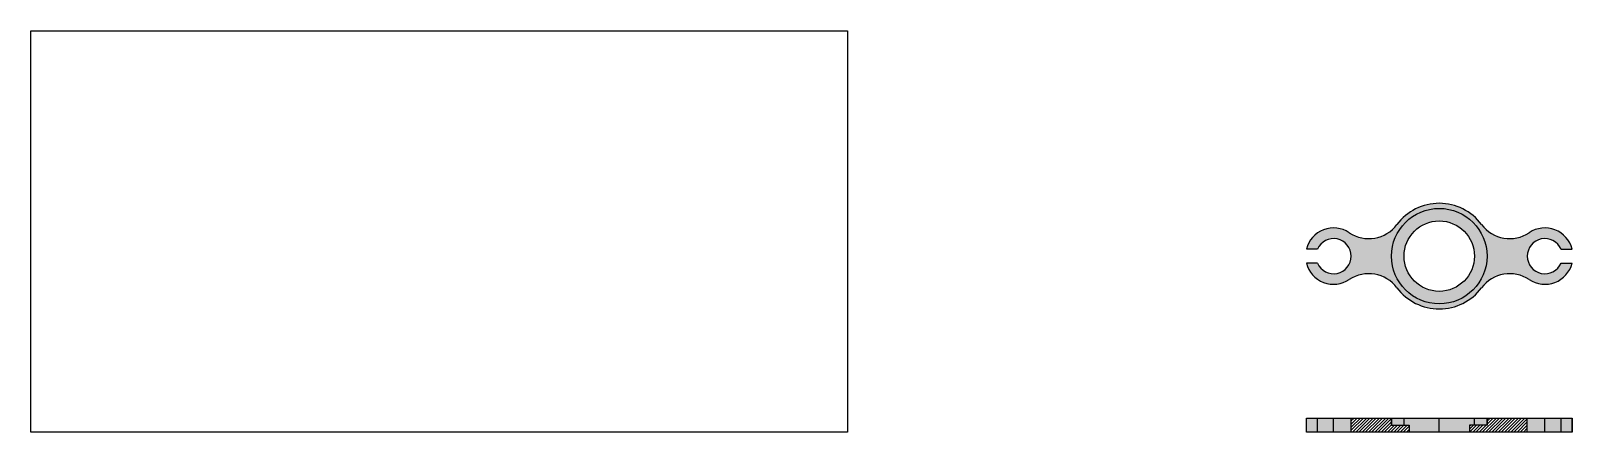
# Model space of a CAD drawing. Header units: millimetres. Extents: x 500 to 2689, y 500 to 1070.
import ezdxf

# ---------------------------------------------------------------- set-up
doc = ezdxf.new("R2010")
doc.units = ezdxf.units.MM
picture_1 = doc.add_image_def('image1.png', size_in_pixel=(1638, 805))

msp = doc.modelspace()

# ---------------------------------------------------------------- hatches: boundary and pattern name
at = {"true_color": 0x2776bb}
h = msp.add_hatch(color=152, dxfattribs=at)
h.dxf.hatch_style = 1
h.paths.add_polyline_path([(2672.9, 760), (2688.7, 760, 0.516181), (2627.8, 783.3, -0.398348), (2560.1, 794.9, 0.500695), (2439.9, 794.9, -0.398348), (2372.2, 783.3, 0.516181), (2311.3, 760), (2327.1, 760, -4.791288), (2327.1, 740), (2311.3, 740, 0.516181), (2372.2, 716.7, -0.398348), (2439.9, 705.1, 0.500695), (2560.1, 705.1, -0.398348), (2627.8, 716.7, 0.516181), (2688.7, 740), (2672.9, 740, -4.791288)])
h.paths.add_polyline_path([(2567.8, 750, -1), (2432.2, 750, -1)], flags=0)
h.paths.add_polyline_path([(2550, 750, -1), (2450, 750, -1)], flags=0)
h.paths.add_polyline_path([(2432.2, 750, 1), (2567.8, 750, 1)], flags=16)
h = msp.add_hatch(color=152, dxfattribs=at)
h.dxf.hatch_style = 1
h.paths.add_polyline_path([(2432.2, 750, 1), (2567.8, 750, 1)])
h.paths.add_polyline_path([(2550, 750, -1), (2450, 750, -1)], flags=16)
h.paths.add_polyline_path([(2327.1, 520.1), (2311.3, 520.1), (2311.3, 500.1), (2327.1, 500.1)])
h.paths.add_polyline_path([(2350, 520.1), (2327.1, 520.1), (2327.1, 500.1), (2350, 500.1)])
h.paths.add_polyline_path([(2375, 520.1), (2350, 520.1), (2350, 500.1), (2375, 500.1)])
h.paths.add_polyline_path([(2450, 520.1), (2432.2, 520.1), (2432.2, 510.1), (2450, 510.1)])
h.paths.add_polyline_path([(2500, 520.1), (2450, 520.1), (2450, 510.1), (2457.2, 510.1), (2457.2, 500.1), (2500, 500.1)])
h.paths.add_polyline_path([(2542.8, 510.1), (2550, 510.1), (2550, 520.1), (2500, 520.1), (2500, 500.1), (2542.8, 500.1)])
h.paths.add_polyline_path([(2567.8, 520.1), (2550, 520.1), (2550, 510.1), (2567.8, 510.1)])
h.paths.add_polyline_path([(2650, 520.1), (2625, 520.1), (2625, 500.1), (2650, 500.1)])
h.paths.add_polyline_path([(2672.9, 520.1), (2650, 520.1), (2650, 500.1), (2672.9, 500.1)])
h.paths.add_polyline_path([(2688.7, 520.1), (2672.9, 520.1), (2672.9, 500.1), (2688.7, 500.1)])
at = {"true_color": 0x000000}
h = msp.add_hatch(dxfattribs=at)
h.set_pattern_fill('ANSI31', color=18)
h.paths.add_polyline_path([(2432.2, 520.1), (2375, 520.1), (2375, 500.1), (2457.2, 500.1), (2457.2, 510.1), (2432.2, 510.1)])
h.paths.add_polyline_path([(2625, 520.1), (2567.8, 520.1), (2567.8, 510.1), (2542.8, 510.1), (2542.8, 500.1), (2625, 500.1)])

# ---------------------------------------------------------------- linework, layer by layer
for p, q in [((2327.1, 760), (2311.3, 760)), ((2672.9, 760), (2688.7, 760)), ((2327.1, 740), (2311.3, 740)), ((2672.9, 740), (2688.7, 740)), ((2311.3, 500.1), (2311.3, 520.1)), ((2327.1, 500.1), (2327.1, 520.1)), ((2350, 500.1), (2350, 520.1)), ((2375, 500.1), (2375, 520.1)), ((2432.2, 510.1), (2432.2, 520.1)), ((2450, 510.1), (2450, 520.1)), ((2500, 500.1), (2500, 520.1)), ((2550, 510.1), (2550, 520.1)), ((2567.8, 510.1), (2567.8, 520.1)), ((2625, 500.1), (2625, 520.1)), ((2650, 500.1), (2650, 520.1)), ((2672.9, 500.1), (2672.9, 520.1)), ((2688.7, 500.1), (2688.7, 520.1))]:
    msp.add_line(p, q)
at = {"color": 40, "true_color": 0xf8d731}
for p, q in [((2311.3, 500.1), (2311.3, 520.1)), ((2311.3, 520.1), (2688.7, 520.1)), ((2432.2, 520.1), (2432.2, 510.1)), ((2432.2, 510.1), (2457.2, 510.1)), ((2457.2, 510.1), (2457.2, 500.1)), ((2567.8, 510.1), (2542.8, 510.1)), ((2542.8, 510.1), (2542.8, 500.1)), ((2567.8, 520.1), (2567.8, 510.1)), ((2688.7, 520.1), (2688.7, 500.1)), ((2688.7, 500.1), (2311.3, 500.1))]:
    msp.add_line(p, q, dxfattribs=at)
for radius in [67.8, 50]:
    msp.add_circle((2500, 750), radius)
for centre, radius, start, end in [((2500, 750), 75, 36.8062, 143.1938), ((2350, 750), 40, 56.3148, 165.5225), ((2399.9, 824.9), 50, 236.3148, 323.1938), ((2600.1, 824.9), 50, 216.8062, 303.6852), ((2650, 750), 40, 14.4775, 123.6852), ((2350, 750), 25, 203.5782, 156.4218), ((2650, 750), 25, 23.5782, 336.4218), ((2350, 750), 40, 194.4775, 303.6852), ((2399.9, 675.1), 50, 36.8062, 123.6852), ((2600.1, 675.1), 50, 56.3148, 143.1938), ((2650, 750), 40, 236.3148, 345.5225), ((2500, 750), 75, 216.8062, 323.1938)]:
    msp.add_arc(centre, radius, start, end)

# ---------------------------------------------------------------- pictures from other files: only their frames are drawn
image = msp.add_image(picture_1, insert=(500, 500), size_in_units=(1159.8, 570))
image.dxf.flags = 7

doc.saveas('drawing.dxf')
